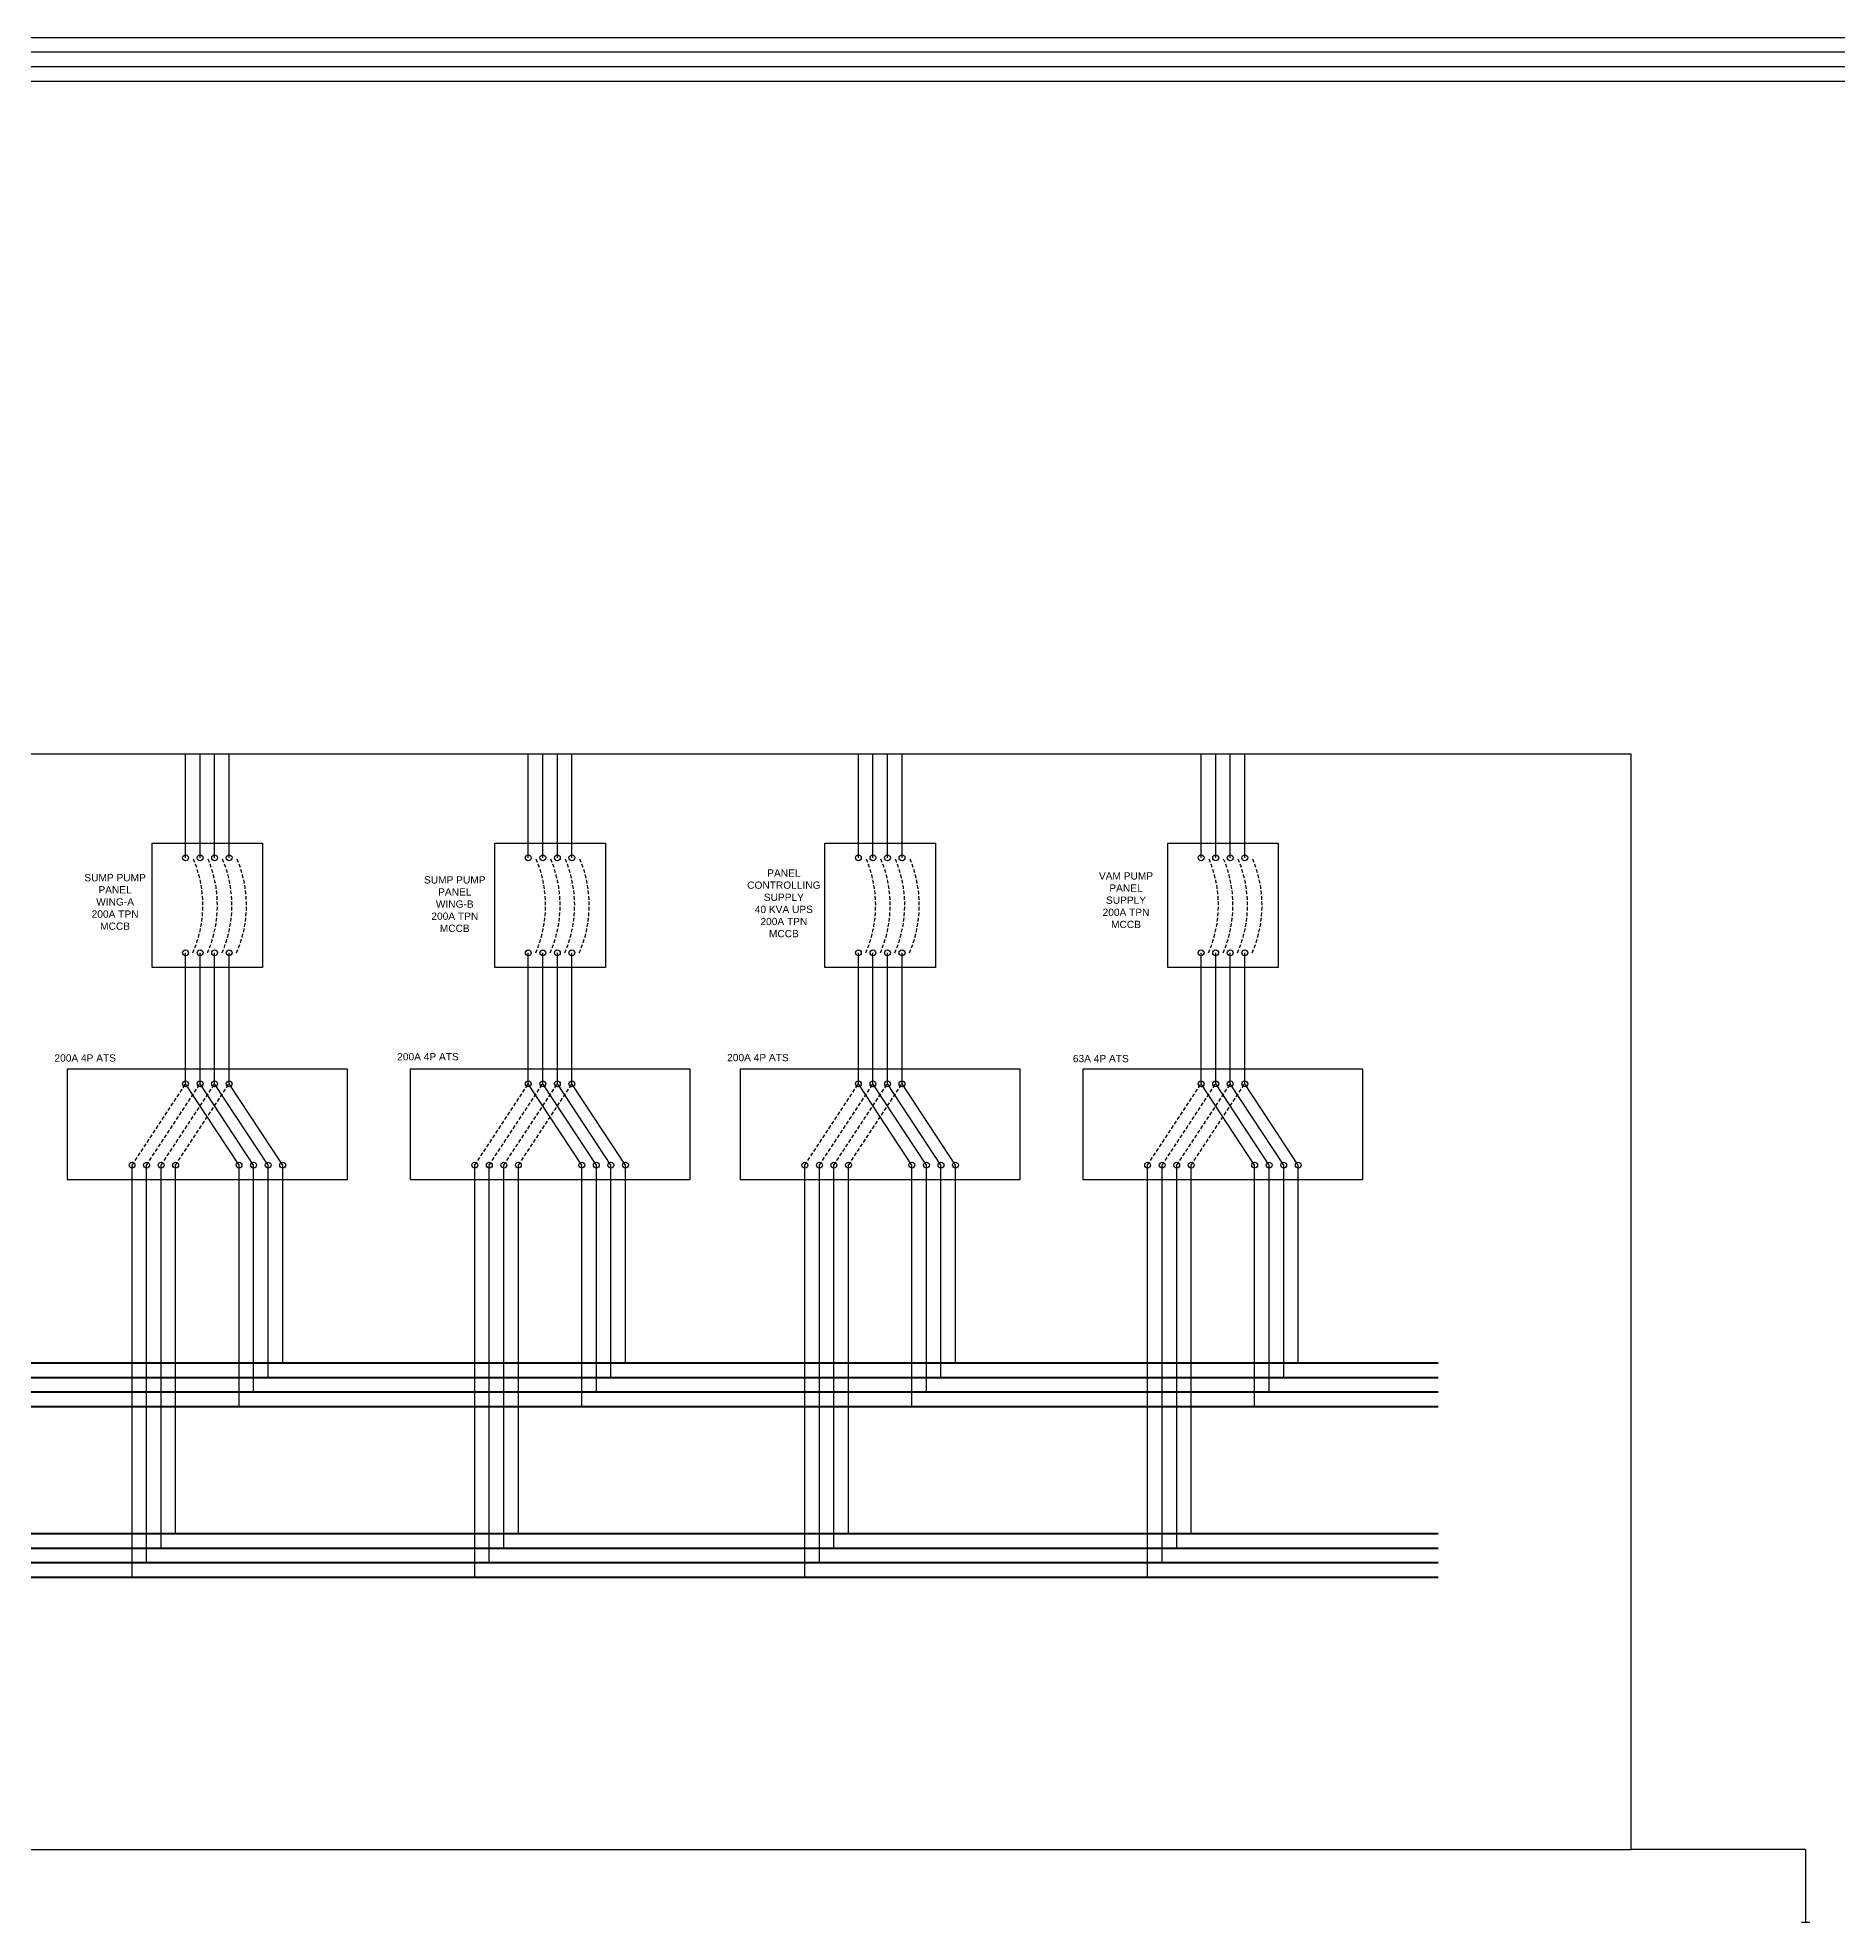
# Model space of a CAD drawing. Header units: inches. Extents: x -137 to 2243, y 16 to 894.
# Drawn here: x 1055.3 to 1179.1, y 608.4 to 738 of the extents above; entities that cross this region are included whole.
import ezdxf

# ---------------------------------------------------------------- set-up
doc = ezdxf.new("R2010")
doc.units = ezdxf.units.IN
doc.header["$MEASUREMENT"] = 0
doc.linetypes.add('DASHED2', pattern=[0.375, 0.25, -0.125])
doc.styles.get("Standard").update_dxf_attribs({"font": 'arial.ttf'})

msp = doc.modelspace()

# ---------------------------------------------------------------- linework, layer by layer
for p, q in [((1535.06, 737.99), (996.54, 737.99)), ((1535.06, 736.99), (997.54, 736.99)), ((1535.06, 735.99), (998.54, 735.99)), ((1535.06, 734.99), (999.54, 734.99)), ((1065.48, 681.59), (1065.48, 688.71)), ((1066.48, 681.59), (1066.48, 688.71)), ((1067.48, 681.59), (1067.48, 688.71)), ((1068.48, 681.59), (1068.48, 688.71)), ((1089.05, 681.59), (1089.05, 688.71)), ((1090.05, 681.59), (1090.05, 688.71)), ((1091.05, 681.59), (1091.05, 688.71)), ((1092.05, 681.59), (1092.05, 688.71)), ((1111.75, 681.59), (1111.75, 688.71)), ((1112.75, 681.59), (1112.75, 688.71)), ((1113.75, 681.59), (1113.75, 688.71)), ((1114.75, 681.59), (1114.75, 688.71)), ((1135.32, 681.59), (1135.32, 688.71)), ((1136.32, 681.59), (1136.32, 688.71)), ((1137.32, 681.59), (1137.32, 688.71)), ((1138.32, 681.59), (1138.32, 688.71)), ((1065.48, 666.04), (1065.48, 675.05)), ((1066.48, 666.04), (1066.48, 675.05)), ((1067.48, 666.04), (1067.48, 675.05)), ((1068.48, 666.04), (1068.48, 675.05)), ((1089.05, 666.04), (1089.05, 675.05)), ((1090.05, 666.04), (1090.05, 675.05)), ((1091.05, 666.04), (1091.05, 675.05)), ((1092.05, 666.04), (1092.05, 675.05)), ((1111.75, 666.04), (1111.75, 675.05)), ((1112.75, 666.04), (1112.75, 675.05)), ((1113.75, 666.04), (1113.75, 675.05)), ((1114.75, 666.04), (1114.75, 675.05)), ((1135.32, 666.04), (1135.32, 675.05)), ((1136.32, 666.04), (1136.32, 675.05)), ((1137.32, 666.04), (1137.32, 675.05)), ((1138.32, 666.04), (1138.32, 675.05)), ((1061.8, 632.11), (1061.8, 660.45)), ((1062.8, 633.11), (1062.8, 660.45)), ((1063.8, 634.11), (1063.8, 660.45)), ((1064.8, 635.11), (1064.8, 660.45)), ((1069.16, 643.85), (1069.16, 660.45)), ((1070.16, 644.85), (1070.16, 660.45)), ((1071.16, 645.85), (1071.16, 660.45)), ((1072.16, 646.85), (1072.16, 660.45)), ((1085.37, 632.11), (1085.37, 660.45)), ((1086.37, 633.11), (1086.37, 660.45)), ((1087.37, 634.11), (1087.37, 660.45)), ((1088.37, 635.11), (1088.37, 660.45)), ((1092.73, 643.85), (1092.73, 660.45)), ((1093.73, 644.85), (1093.73, 660.45)), ((1094.73, 645.85), (1094.73, 660.45)), ((1095.73, 646.85), (1095.73, 660.45)), ((1108.07, 632.11), (1108.07, 660.45)), ((1109.07, 633.11), (1109.07, 660.45)), ((1110.07, 634.11), (1110.07, 660.45)), ((1111.07, 635.11), (1111.07, 660.45)), ((1115.43, 643.85), (1115.43, 660.45)), ((1116.43, 644.85), (1116.43, 660.45)), ((1117.43, 645.85), (1117.43, 660.45)), ((1118.43, 646.85), (1118.43, 660.45)), ((1131.64, 632.11), (1131.64, 660.45)), ((1132.64, 633.11), (1132.64, 660.45)), ((1133.64, 634.11), (1133.64, 660.45)), ((1134.64, 635.11), (1134.64, 660.45)), ((1139, 643.85), (1139, 660.45)), ((1140, 644.85), (1140, 660.45)), ((1141, 645.85), (1141, 660.45)), ((1142, 646.85), (1142, 660.45)), ((1176.89, 613.37), (1164.89, 613.37)), ((1176.89, 613.37), (1176.89, 608.37)), ((1176.6, 608.37), (1177.17, 608.37))]:
    msp.add_line(p, q)
at = {"color": 18, "linetype": 'DASHED2', "true_color": 0x000000}
for p, q in [((1061.8, 660.45), (1065.48, 666.04)), ((1062.8, 660.45), (1066.48, 666.04)), ((1063.8, 660.45), (1067.48, 666.04)), ((1064.8, 660.45), (1068.48, 666.04)), ((1085.37, 660.45), (1089.05, 666.04)), ((1086.37, 660.45), (1090.05, 666.04)), ((1087.37, 660.45), (1091.05, 666.04)), ((1088.37, 660.45), (1092.05, 666.04)), ((1108.07, 660.45), (1111.75, 666.04)), ((1109.07, 660.45), (1112.75, 666.04)), ((1110.07, 660.45), (1113.75, 666.04)), ((1111.07, 660.45), (1114.75, 666.04)), ((1131.64, 660.45), (1135.32, 666.04)), ((1132.64, 660.45), (1136.32, 666.04)), ((1133.64, 660.45), (1137.32, 666.04)), ((1134.64, 660.45), (1138.32, 666.04))]:
    msp.add_line(p, q, dxfattribs=at)
at = {"color": 18, "true_color": 0x000000}
for p, q in [((1069.16, 660.45), (1065.48, 666.04)), ((1070.16, 660.45), (1066.48, 666.04)), ((1071.16, 660.45), (1067.48, 666.04)), ((1072.16, 660.45), (1068.48, 666.04)), ((1092.73, 660.45), (1089.05, 666.04)), ((1093.73, 660.45), (1090.05, 666.04)), ((1094.73, 660.45), (1091.05, 666.04)), ((1095.73, 660.45), (1092.05, 666.04)), ((1115.43, 660.45), (1111.75, 666.04)), ((1116.43, 660.45), (1112.75, 666.04)), ((1117.43, 660.45), (1113.75, 666.04)), ((1118.43, 660.45), (1114.75, 666.04)), ((1139, 660.45), (1135.32, 666.04)), ((1140, 660.45), (1136.32, 666.04)), ((1141, 660.45), (1137.32, 666.04)), ((1142, 660.45), (1138.32, 666.04))]:
    msp.add_line(p, q, dxfattribs=at)
at = {"color": 18, "lineweight": 211, "true_color": 0x000000}
for p, q in [((807.4, 646.85), (1151.61, 646.85)), ((807.4, 635.11), (1151.61, 635.11))]:
    msp.add_line(p, q, dxfattribs=at)
at = {"color": 152, "lineweight": 211, "true_color": 0x2776bb}
for p, q in [((806.4, 645.85), (1151.61, 645.85)), ((806.4, 634.11), (1151.61, 634.11))]:
    msp.add_line(p, q, dxfattribs=at)
at = {"color": 40, "lineweight": 211, "true_color": 0xf8d731}
for p, q in [((805.4, 644.85), (1151.61, 644.85)), ((805.4, 633.11), (1151.61, 633.11))]:
    msp.add_line(p, q, dxfattribs=at)
at = {"color": 240, "lineweight": 211, "true_color": 0xed1f24}
for p, q in [((804.4, 643.85), (1151.61, 643.85)), ((804.4, 632.11), (1151.61, 632.11))]:
    msp.add_line(p, q, dxfattribs=at)
msp.add_lwpolyline([(795.68, 613.37), (1164.89, 613.37), (1164.89, 688.71), (795.68, 688.71)], close=True)
at = {"color": 18, "true_color": 0x000000}
for points in [[(1063.18, 682.59), (1070.78, 682.59), (1070.78, 674.05), (1063.18, 674.05)], [(1086.75, 682.59), (1094.35, 682.59), (1094.35, 674.05), (1086.75, 674.05)], [(1109.45, 682.59), (1117.05, 682.59), (1117.05, 674.05), (1109.45, 674.05)], [(1133.02, 682.59), (1140.62, 682.59), (1140.62, 674.05), (1133.02, 674.05)], [(1057.35, 659.45), (1076.61, 659.45), (1076.61, 667.04), (1057.35, 667.04)], [(1080.93, 659.45), (1100.18, 659.45), (1100.18, 667.04), (1080.93, 667.04)], [(1103.62, 659.45), (1122.88, 659.45), (1122.88, 667.04), (1103.62, 667.04)], [(1127.19, 659.45), (1146.45, 659.45), (1146.45, 667.04), (1127.19, 667.04)]]:
    msp.add_lwpolyline(points, close=True, dxfattribs=at)
for centre in [(1065.48, 681.59), (1066.48, 681.59), (1067.48, 681.59), (1068.48, 681.59), (1089.05, 681.59), (1090.05, 681.59), (1091.05, 681.59), (1092.05, 681.59), (1111.75, 681.59), (1112.75, 681.59), (1113.75, 681.59), (1114.75, 681.59), (1135.32, 681.59), (1136.32, 681.59), (1137.32, 681.59), (1138.32, 681.59), (1065.48, 675.05), (1066.48, 675.05), (1067.48, 675.05), (1068.48, 675.05), (1089.05, 675.05), (1090.05, 675.05), (1091.05, 675.05), (1092.05, 675.05), (1111.75, 675.05), (1112.75, 675.05), (1113.75, 675.05), (1114.75, 675.05), (1135.32, 675.05), (1136.32, 675.05), (1137.32, 675.05), (1138.32, 675.05), (1065.48, 666.04), (1066.48, 666.04), (1067.48, 666.04), (1068.48, 666.04), (1089.05, 666.04), (1090.05, 666.04), (1091.05, 666.04), (1092.05, 666.04), (1111.75, 666.04), (1112.75, 666.04), (1113.75, 666.04), (1114.75, 666.04), (1135.32, 666.04), (1136.32, 666.04), (1137.32, 666.04), (1138.32, 666.04), (1061.8, 660.45), (1062.8, 660.45), (1063.8, 660.45), (1064.8, 660.45), (1069.16, 660.45), (1070.16, 660.45), (1071.16, 660.45), (1072.16, 660.45), (1085.37, 660.45), (1086.37, 660.45), (1087.37, 660.45), (1088.37, 660.45), (1092.73, 660.45), (1093.73, 660.45), (1094.73, 660.45), (1095.73, 660.45), (1108.07, 660.45), (1109.07, 660.45), (1110.07, 660.45), (1111.07, 660.45), (1115.43, 660.45), (1116.43, 660.45), (1117.43, 660.45), (1118.43, 660.45), (1131.64, 660.45), (1132.64, 660.45), (1133.64, 660.45), (1134.64, 660.45), (1139, 660.45), (1140, 660.45), (1141, 660.45), (1142, 660.45)]:
    msp.add_circle(centre, 0.201, dxfattribs=at)
at = {"color": 18, "linetype": 'DASHED2', "true_color": 0x000000}
for centre in [(1058.46, 678.32), (1059.46, 678.32), (1060.46, 678.32), (1061.46, 678.32), (1082.03, 678.32), (1083.03, 678.32), (1084.03, 678.32), (1085.03, 678.32), (1104.73, 678.32), (1105.73, 678.32), (1106.73, 678.32), (1107.73, 678.32), (1128.3, 678.32), (1129.3, 678.32), (1130.3, 678.32), (1131.3, 678.32)]:
    msp.add_arc(centre, 8.21, 336.5048, 23.4952, dxfattribs=at)

# ---------------------------------------------------------------- texts
at = {"color": 18, "true_color": 0x000000, "char_height": 0.5}
for s, width, heights, insert, attachment_point in [('\\pxqc;PANEL CONTROLLING SUPPLY\\P40 KVA UPS\\P200A TPN MCCB', 4.5307, [12], (1108.89, 680.79), 3), ('\\pxqc;VAM PUMP PANEL SUPPLY\\P200A TPN MCCB', 4.5307, [12], (1132.42, 680.59), 3), ('\\pxqc;SUMP PUMP PANEL WING-A\\P200A TPN MCCB', 4.5307, [12], (1062.9, 680.47), 3), ('\\pxqc;SUMP PUMP PANEL WING-B\\P200A TPN MCCB', 4.5307, [12], (1086.26, 680.32), 3), ('\\pxqc;200A 4P ATS', 4.2629, [2.19], (1056.45, 667.56), 7), ('\\pxqc;200A 4P ATS', 4.2629, [2.19], (1080.02, 667.65), 7), ('\\pxqc;200A 4P ATS', 4.2629, [2.19], (1102.71, 667.59), 7), ('\\pxqc;63A 4P ATS', 4.2629, [2.19], (1126.29, 667.52), 7)]:
    msp.add_mtext_dynamic_manual_height_columns(s, width=width, gutter_width=1, heights=heights, dxfattribs=dict(at, insert=insert, attachment_point=attachment_point))

doc.saveas('drawing.dxf')
